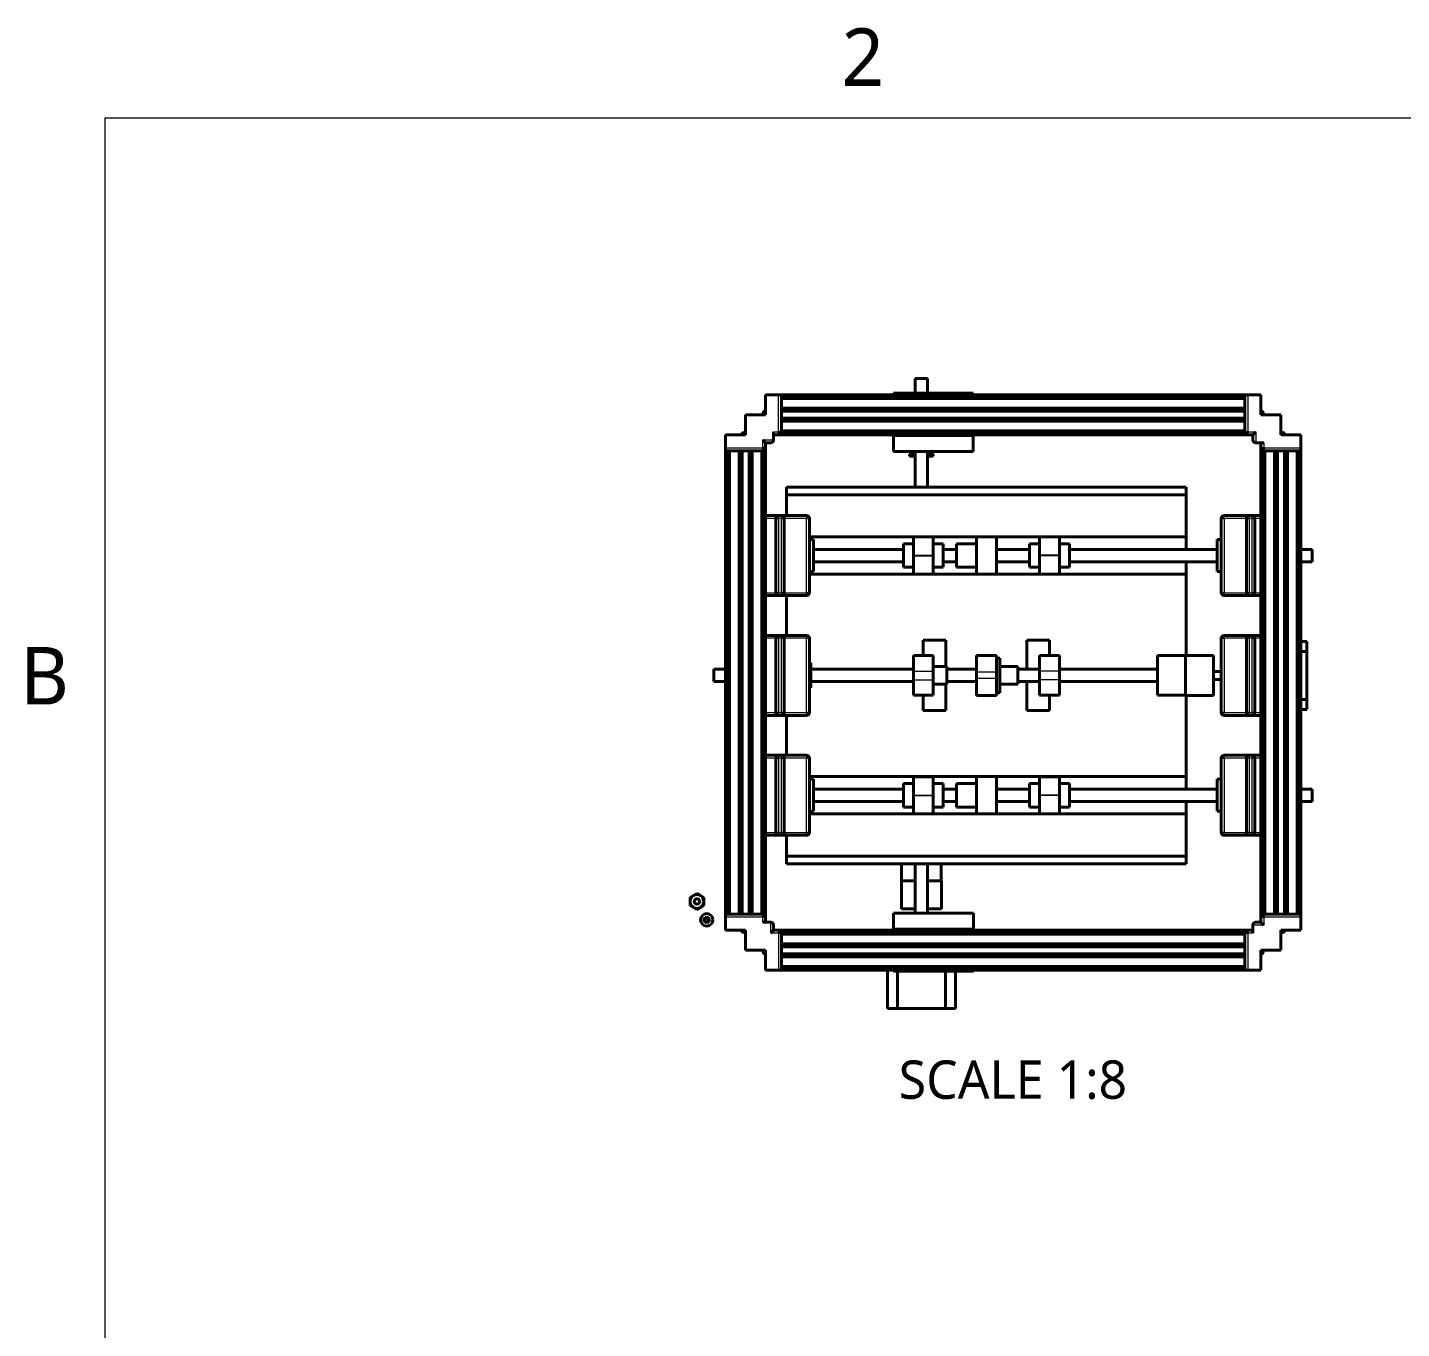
# Model space of a CAD drawing. Header units: inches. Extents: x 0 to 11, y 0 to 8.5.
# Drawn here: x 0.156 to 4.454, y 4.333 to 8.403 of the extents above; entities that cross this region are included whole.
import ezdxf

# ---------------------------------------------------------------- set-up
doc = ezdxf.new("R2010")
doc.units = ezdxf.units.IN
doc.header["$LTSCALE"] = 0.5
doc.header["$MEASUREMENT"] = 0
for name, color, linetype, lineweight in [('ANNOTATION_TEXT', 7, 'Continuous', 25), ('BORDER_FRAME', 7, 'Continuous', 15), ('BORDER_ZONES', 7, 'Continuous', 15), ('TANGENT_LINES', 7, 'Continuous', 15), ('Visible', 7, 'Continuous', 40)]:
    doc.layers.add(name, color=color, linetype=linetype, lineweight=lineweight)
doc.styles.add('Onshape-Standard', font='NotoSans-Regular.ttf')
doc.styles.add('Onshape-Standard-View-Label', font='NotoSans-Regular.ttf', dxfattribs={"height": 0.12})

msp = doc.modelspace()

# ---------------------------------------------------------------- linework, layer by layer
at = {"layer": 'BORDER_FRAME'}
for p, q in [((0.399, 0.38), (0.399, 8.12)), ((0.399, 8.12), (10.639, 8.12))]:
    msp.add_line(p, q, dxfattribs=at)
at = {"layer": 'TANGENT_LINES'}
for p, q in [((2.5057, 7.1374), (2.5057, 7.2536)), ((3.9644, 7.2516), (2.5144, 7.2516)), ((3.9644, 7.2425), (2.5144, 7.2425)), ((3.9644, 7.2392), (2.5144, 7.2392)), ((3.9732, 7.2535), (3.9732, 7.1375)), ((3.9644, 7.2143), (2.5144, 7.2143)), ((3.9644, 7.2117), (2.5144, 7.2117)), ((3.9644, 7.2058), (2.5144, 7.2058)), ((3.9644, 7.1993), (2.5144, 7.1993)), ((3.9644, 7.183), (2.5144, 7.183)), ((2.4899, 7.1374), (2.5057, 7.1374)), ((3.9644, 7.1765), (2.5144, 7.1765)), ((3.9644, 7.1706), (2.5144, 7.1706)), ((3.9644, 7.168), (2.5144, 7.168)), ((3.9644, 7.1431), (2.5144, 7.1431)), ((3.9644, 7.1398), (2.5144, 7.1398)), ((3.9732, 7.1375), (3.9982, 7.1375)), ((3.9982, 7.1375), (3.9982, 7.1033)), ((2.4557, 7.0874), (2.4557, 7.1124)), ((2.4557, 7.1124), (2.4899, 7.1124)), ((3.9644, 7.1306), (2.5144, 7.1306)), ((4.0232, 7.1033), (4.0232, 7.0875)), ((2.3397, 7.0874), (2.4557, 7.0874)), ((2.3416, 7.0786), (2.3416, 5.6286)), ((2.3508, 7.0786), (2.3508, 5.6286)), ((2.354, 7.0786), (2.354, 5.6286)), ((2.3789, 7.0786), (2.3789, 5.6286)), ((2.3815, 7.0786), (2.3815, 5.6286)), ((2.3875, 5.6286), (2.3875, 7.0786)), ((2.394, 7.0786), (2.394, 5.6286)), ((2.4102, 7.0786), (2.4102, 5.6286)), ((2.4167, 7.0786), (2.4167, 5.6286)), ((2.4226, 5.6286), (2.4226, 7.0786)), ((2.4253, 7.0786), (2.4253, 5.6286)), ((2.4501, 7.0786), (2.4501, 5.6286)), ((2.4534, 7.0786), (2.4534, 5.6286)), ((2.4626, 7.0786), (2.4626, 5.6286)), ((4.0164, 7.0788), (4.0164, 5.6288)), ((4.0232, 7.0875), (4.1394, 7.0875)), ((4.0256, 7.0788), (4.0256, 5.6288)), ((4.0289, 7.0788), (4.0289, 5.6288)), ((4.0538, 7.0788), (4.0538, 5.6288)), ((4.0564, 7.0788), (4.0564, 5.6288)), ((4.0623, 5.6288), (4.0623, 7.0788)), ((4.0688, 7.0788), (4.0688, 5.6288)), ((4.0851, 7.0788), (4.0851, 5.6288)), ((4.0916, 7.0788), (4.0916, 5.6288)), ((4.0975, 5.6288), (4.0975, 7.0788)), ((4.1001, 7.0788), (4.1001, 5.6288)), ((4.125, 7.0788), (4.125, 5.6288)), ((4.1283, 7.0788), (4.1283, 5.6288)), ((4.1374, 7.0788), (4.1374, 5.6288)), ((2.4969, 6.8671), (2.4646, 6.8671)), ((2.4969, 6.8671), (2.5057, 6.8671)), ((2.5057, 6.8759), (2.5057, 6.8671)), ((2.5144, 6.8671), (2.5057, 6.8671)), ((2.5057, 6.8671), (2.5057, 6.6346)), ((2.5144, 6.8759), (2.5144, 6.8671)), ((2.5144, 6.6346), (2.5144, 6.8671)), ((2.5144, 6.8671), (2.5232, 6.8671)), ((2.5933, 6.8671), (2.5232, 6.8671)), ((2.5933, 6.8759), (2.5933, 6.8671)), ((2.5933, 6.6346), (2.5933, 6.8671)), ((2.5933, 6.8671), (2.6021, 6.8671)), ((3.8903, 6.8671), (3.899, 6.8671)), ((3.899, 6.8671), (3.899, 6.8759)), ((3.899, 6.8671), (3.899, 6.6346)), ((3.9692, 6.8671), (3.899, 6.8671)), ((3.9692, 6.8671), (3.9779, 6.8671)), ((3.9779, 6.8671), (3.9779, 6.8759)), ((3.9779, 6.8671), (3.9779, 6.6346)), ((3.9867, 6.8671), (3.9779, 6.8671)), ((3.9867, 6.8671), (3.9867, 6.8759)), ((3.9867, 6.6346), (3.9867, 6.8671)), ((3.9867, 6.8671), (3.9955, 6.8671)), ((4.0144, 6.8671), (3.9955, 6.8671)), ((2.9271, 6.8089), (2.9896, 6.8089)), ((3.3842, 6.8089), (3.3217, 6.8089)), ((2.9271, 6.7515), (2.9896, 6.7515)), ((2.9271, 6.7502), (2.9896, 6.7502)), ((3.3842, 6.7515), (3.3217, 6.7515)), ((3.3842, 6.7502), (3.3217, 6.7502)), ((2.4646, 6.6346), (2.4969, 6.6346)), ((2.5057, 6.6346), (2.4969, 6.6346)), ((2.5057, 6.6346), (2.5144, 6.6346)), ((2.5057, 6.6346), (2.5057, 6.6259)), ((2.5144, 6.6346), (2.5144, 6.6259)), ((2.5232, 6.6346), (2.5144, 6.6346)), ((2.5232, 6.6346), (2.5933, 6.6346)), ((2.6021, 6.6346), (2.5933, 6.6346)), ((2.5933, 6.6346), (2.5933, 6.6259)), ((3.899, 6.6346), (3.8903, 6.6346)), ((3.899, 6.6346), (3.9692, 6.6346)), ((3.899, 6.6259), (3.899, 6.6346)), ((3.9779, 6.6346), (3.9692, 6.6346)), ((3.9779, 6.6346), (3.9867, 6.6346)), ((3.9779, 6.6259), (3.9779, 6.6346)), ((3.9955, 6.6346), (3.9867, 6.6346)), ((3.9867, 6.6259), (3.9867, 6.6346)), ((3.9955, 6.6346), (4.0144, 6.6346)), ((2.4969, 6.4921), (2.4646, 6.4921)), ((2.4969, 6.4921), (2.5057, 6.4921)), ((2.5057, 6.5009), (2.5057, 6.4921)), ((2.5144, 6.4921), (2.5057, 6.4921)), ((2.5057, 6.4921), (2.5057, 6.2596)), ((2.5144, 6.5009), (2.5144, 6.4921)), ((2.5144, 6.2596), (2.5144, 6.4921)), ((2.5144, 6.4921), (2.5232, 6.4921)), ((2.5933, 6.4921), (2.5232, 6.4921)), ((2.5933, 6.5009), (2.5933, 6.4921)), ((2.5933, 6.2596), (2.5933, 6.4921)), ((2.5933, 6.4921), (2.6021, 6.4921)), ((3.8903, 6.4921), (3.899, 6.4921)), ((3.899, 6.4921), (3.899, 6.5009)), ((3.899, 6.4921), (3.899, 6.2596)), ((3.9692, 6.4921), (3.899, 6.4921)), ((3.9692, 6.4921), (3.9779, 6.4921)), ((3.9779, 6.4921), (3.9779, 6.5009)), ((3.9779, 6.4921), (3.9779, 6.2596)), ((3.9867, 6.4921), (3.9779, 6.4921)), ((3.9867, 6.4921), (3.9867, 6.5009)), ((3.9867, 6.2596), (3.9867, 6.4921)), ((3.9867, 6.4921), (3.9955, 6.4921)), ((4.0144, 6.4921), (3.9955, 6.4921)), ((2.9271, 6.3896), (2.9896, 6.3896)), ((3.1869, 6.3859), (3.1244, 6.3859)), ((3.1869, 6.3658), (3.1244, 6.3658)), ((3.3842, 6.3896), (3.3217, 6.3896)), ((2.9271, 6.3621), (2.9896, 6.3621)), ((3.3842, 6.3621), (3.3217, 6.3621)), ((2.4646, 6.2596), (2.4969, 6.2596)), ((2.5057, 6.2596), (2.4969, 6.2596)), ((2.5057, 6.2596), (2.5144, 6.2596)), ((2.5057, 6.2596), (2.5057, 6.2509)), ((2.5144, 6.2596), (2.5144, 6.2509)), ((2.5232, 6.2596), (2.5144, 6.2596)), ((2.5232, 6.2596), (2.5933, 6.2596)), ((2.6021, 6.2596), (2.5933, 6.2596)), ((2.5933, 6.2596), (2.5933, 6.2509)), ((3.899, 6.2596), (3.8903, 6.2596)), ((3.899, 6.2596), (3.9692, 6.2596)), ((3.899, 6.2509), (3.899, 6.2596)), ((3.9779, 6.2596), (3.9692, 6.2596)), ((3.9779, 6.2596), (3.9867, 6.2596)), ((3.9779, 6.2509), (3.9779, 6.2596)), ((3.9867, 6.2509), (3.9867, 6.2596)), ((3.9955, 6.2596), (3.9867, 6.2596)), ((3.9955, 6.2596), (4.0144, 6.2596)), ((2.4969, 6.1171), (2.4646, 6.1171)), ((2.4969, 6.1171), (2.5057, 6.1171)), ((2.5057, 6.1259), (2.5057, 6.1171)), ((2.5144, 6.1171), (2.5057, 6.1171)), ((2.5057, 6.1171), (2.5057, 5.8846)), ((2.5144, 6.1259), (2.5144, 6.1171)), ((2.5144, 5.8846), (2.5144, 6.1171)), ((2.5144, 6.1171), (2.5232, 6.1171)), ((2.5933, 6.1171), (2.5232, 6.1171)), ((2.5933, 6.1259), (2.5933, 6.1171)), ((2.5933, 5.8846), (2.5933, 6.1171)), ((2.5933, 6.1171), (2.6021, 6.1171)), ((3.8903, 6.1171), (3.899, 6.1171)), ((3.899, 6.1171), (3.899, 6.1259)), ((3.899, 6.1171), (3.899, 5.8846)), ((3.9692, 6.1171), (3.899, 6.1171)), ((3.9692, 6.1171), (3.9779, 6.1171)), ((3.9779, 6.1171), (3.9779, 6.1259)), ((3.9779, 6.1171), (3.9779, 5.8846)), ((3.9867, 6.1171), (3.9779, 6.1171)), ((3.9867, 6.1171), (3.9867, 6.1259)), ((3.9867, 5.8846), (3.9867, 6.1171)), ((3.9867, 6.1171), (3.9955, 6.1171)), ((4.0144, 6.1171), (3.9955, 6.1171)), ((2.9271, 6.0015), (2.9896, 6.0015)), ((2.9271, 6.0002), (2.9896, 6.0002)), ((3.3842, 6.0015), (3.3217, 6.0015)), ((3.3842, 6.0002), (3.3217, 6.0002)), ((2.9271, 5.9429), (2.9896, 5.9429)), ((3.3842, 5.9429), (3.3217, 5.9429)), ((2.4646, 5.8846), (2.4969, 5.8846)), ((2.5057, 5.8846), (2.4969, 5.8846)), ((2.5057, 5.8846), (2.5144, 5.8846)), ((2.5057, 5.8846), (2.5057, 5.8759)), ((2.5144, 5.8846), (2.5144, 5.8759)), ((2.5232, 5.8846), (2.5144, 5.8846)), ((2.5232, 5.8846), (2.5933, 5.8846)), ((2.6021, 5.8846), (2.5933, 5.8846)), ((2.5933, 5.8846), (2.5933, 5.8759)), ((3.899, 5.8846), (3.8903, 5.8846)), ((3.899, 5.8846), (3.9692, 5.8846)), ((3.899, 5.8759), (3.899, 5.8846)), ((3.9779, 5.8846), (3.9692, 5.8846)), ((3.9779, 5.8846), (3.9867, 5.8846)), ((3.9779, 5.8759), (3.9779, 5.8846)), ((3.9867, 5.8759), (3.9867, 5.8846)), ((3.9955, 5.8846), (3.9867, 5.8846)), ((3.9955, 5.8846), (4.0144, 5.8846)), ((2.4558, 5.6199), (2.3396, 5.6199)), ((2.4558, 5.6041), (2.4558, 5.6199)), ((2.4808, 5.5699), (2.4808, 5.6041)), ((4.0233, 5.595), (3.9891, 5.595)), ((4.0233, 5.62), (4.0233, 5.595)), ((4.1393, 5.62), (4.0233, 5.62)), ((2.5058, 5.5699), (2.4808, 5.5699)), ((2.5058, 5.4539), (2.5058, 5.5699)), ((2.5146, 5.5768), (3.9646, 5.5768)), ((2.5146, 5.5676), (3.9646, 5.5676)), ((2.5146, 5.5643), (3.9646, 5.5643)), ((3.9891, 5.57), (3.9733, 5.57)), ((3.9733, 5.57), (3.9733, 5.4538)), ((2.5146, 5.5395), (3.9646, 5.5395)), ((3.9646, 5.5368), (2.5146, 5.5368)), ((2.5146, 5.5309), (3.9646, 5.5309)), ((2.5146, 5.5244), (3.9646, 5.5244)), ((2.5146, 5.5082), (3.9646, 5.5082)), ((2.5146, 5.5017), (3.9646, 5.5017)), ((2.5146, 5.4957), (3.9646, 5.4957)), ((2.5146, 5.4931), (3.9646, 5.4931)), ((2.5146, 5.4682), (3.9646, 5.4682)), ((2.5146, 5.465), (3.9646, 5.465)), ((2.5146, 5.4558), (3.9646, 5.4558))]:
    msp.add_line(p, q, dxfattribs=at)
at = {"layer": 'Visible'}
for p, q in [((2.933, 7.3045), (2.933, 7.2583)), ((2.933, 7.3045), (2.9718, 7.3045)), ((2.9718, 7.2583), (2.9718, 7.3045)), ((2.4644, 7.2536), (2.5057, 7.2536)), ((2.4644, 7.1911), (2.4644, 7.2536)), ((2.5057, 7.2536), (2.5144, 7.2536)), ((3.9894, 7.2536), (2.5144, 7.2536)), ((2.5144, 7.2536), (2.5144, 7.1286)), ((2.5144, 7.2481), (3.9644, 7.2481)), ((3.9644, 7.2427), (2.5144, 7.2427)), ((2.8646, 7.2583), (2.8646, 7.2536)), ((2.8646, 7.2583), (3.1146, 7.2583)), ((3.1146, 7.2583), (3.1146, 7.2536)), ((3.9644, 7.1288), (3.9644, 7.2535)), ((3.9644, 7.2535), (3.9732, 7.2535)), ((3.9894, 7.2535), (3.9732, 7.2535)), ((4.0144, 7.2538), (3.9894, 7.2538)), ((3.9894, 7.2535), (3.9894, 7.2538)), ((4.0144, 7.1913), (4.0144, 7.2538)), ((2.4644, 7.1911), (2.4019, 7.1911)), ((2.4019, 7.1286), (2.4019, 7.1911)), ((2.4571, 7.1911), (2.4571, 7.1966)), ((2.4644, 7.2045), (2.4633, 7.2045)), ((2.4633, 7.1911), (2.4633, 7.2045)), ((2.5144, 7.2056), (3.9644, 7.2056)), ((3.9644, 7.2042), (2.5144, 7.2042)), ((4.0155, 7.2045), (4.0144, 7.2045)), ((4.0144, 7.1913), (4.0769, 7.1913)), ((4.0155, 7.2045), (4.0155, 7.1913)), ((4.0218, 7.1966), (4.0218, 7.1913)), ((4.0769, 7.1288), (4.0769, 7.1913)), ((2.4899, 7.1374), (2.4899, 7.1124)), ((2.5144, 7.1286), (2.5057, 7.1374)), ((3.9644, 7.1781), (2.5144, 7.1781)), ((3.9644, 7.1767), (2.5144, 7.1767)), ((2.5144, 7.1396), (3.9644, 7.1396)), ((3.9732, 7.1375), (3.9644, 7.1288)), ((3.9982, 7.1375), (3.9894, 7.1288)), ((4.0769, 7.1361), (4.0824, 7.1361)), ((2.4019, 7.1286), (2.3394, 7.1286)), ((2.3394, 7.1286), (2.3394, 7.1036)), ((2.3397, 7.1036), (2.3394, 7.1036)), ((2.3396, 7.1036), (2.3396, 5.6286)), ((2.3397, 7.1036), (2.3397, 7.0874)), ((2.3888, 7.1297), (2.3888, 7.1286)), ((2.3888, 7.1297), (2.4019, 7.1297)), ((2.3966, 7.136), (2.4019, 7.136)), ((2.4557, 7.1124), (2.4644, 7.1036)), ((2.4811, 7.1036), (2.4644, 7.1036)), ((2.4644, 7.1036), (2.4644, 7.0786)), ((2.4646, 7.1036), (2.4646, 5.6286)), ((2.5144, 7.1286), (2.4899, 7.1286)), ((3.9644, 7.1342), (2.5144, 7.1342)), ((3.9894, 7.1286), (2.5144, 7.1286)), ((2.8646, 7.1286), (2.8646, 7.1267)), ((2.8646, 7.1267), (3.1146, 7.1267)), ((2.8646, 7.0763), (2.8646, 7.1267)), ((3.1146, 7.1286), (3.1146, 7.1267)), ((3.1146, 7.0763), (3.1146, 7.1267)), ((3.9894, 7.1288), (3.9644, 7.1288)), ((3.9894, 7.1121), (3.9894, 7.1288)), ((4.0232, 7.1033), (3.9982, 7.1033)), ((4.0144, 7.0788), (4.0144, 7.1033)), ((4.0769, 7.1299), (4.0903, 7.1299)), ((4.0769, 7.1288), (4.1394, 7.1288)), ((4.0903, 7.1288), (4.0903, 7.1299)), ((4.1394, 7.1288), (4.1394, 7.0875)), ((2.3397, 7.0786), (2.3397, 7.0874)), ((2.4644, 7.0786), (2.3397, 7.0786)), ((2.3452, 5.6286), (2.3452, 7.0786)), ((2.3505, 7.0786), (2.3505, 5.6286)), ((2.3876, 5.6286), (2.3876, 7.0786)), ((2.389, 7.0786), (2.389, 5.6286)), ((2.4151, 7.0786), (2.4151, 5.6286)), ((2.4165, 7.0786), (2.4165, 5.6286)), ((2.4537, 5.6286), (2.4537, 7.0786)), ((2.4557, 7.0874), (2.4644, 7.0786)), ((2.459, 7.0786), (2.459, 5.6286)), ((2.8646, 7.0763), (3.1146, 7.0763)), ((2.9152, 7.0664), (2.9152, 7.0615)), ((2.9152, 7.0664), (2.933, 7.0664)), ((2.9152, 7.0615), (2.933, 7.0615)), ((2.9177, 7.0763), (2.9177, 7.0664)), ((2.933, 7.0763), (2.933, 6.9649)), ((2.9718, 6.9649), (2.9718, 7.0763)), ((2.9718, 7.0664), (2.989, 7.0664)), ((2.9718, 7.0615), (2.989, 7.0615)), ((2.9866, 7.0664), (2.9866, 7.0763)), ((2.989, 7.0615), (2.989, 7.0664)), ((4.0144, 7.0788), (4.0232, 7.0875)), ((4.0144, 7.0788), (4.0144, 5.6038)), ((4.1394, 7.0788), (4.0144, 7.0788)), ((4.02, 5.6288), (4.02, 7.0788)), ((4.0254, 7.0788), (4.0254, 5.6288)), ((4.0625, 5.6288), (4.0625, 7.0788)), ((4.0639, 7.0788), (4.0639, 5.6288)), ((4.09, 7.0788), (4.09, 5.6288)), ((4.0914, 7.0788), (4.0914, 5.6288)), ((4.1285, 5.6288), (4.1285, 7.0788)), ((4.1339, 7.0788), (4.1339, 5.6288)), ((4.1394, 7.0875), (4.1394, 7.0788)), ((4.1394, 7.0788), (4.1394, 5.6038)), ((2.5306, 6.9409), (2.5306, 6.9649)), ((3.7806, 6.9649), (2.5306, 6.9649)), ((3.7806, 6.9409), (3.7806, 6.9649)), ((2.5306, 6.8759), (2.5306, 6.9409)), ((3.7806, 6.9409), (2.5306, 6.9409)), ((3.7806, 6.8093), (3.7806, 6.9409)), ((2.4646, 6.8759), (2.5057, 6.8759)), ((2.4969, 6.6346), (2.4969, 6.8671)), ((2.5057, 6.8759), (2.5144, 6.8759)), ((2.5144, 6.8759), (2.5933, 6.8759)), ((2.5232, 6.8671), (2.5232, 6.6346)), ((2.6021, 6.8671), (2.6021, 6.6346)), ((3.8903, 6.6346), (3.8903, 6.8671)), ((3.899, 6.8759), (3.9779, 6.8759)), ((3.9692, 6.6346), (3.9692, 6.8671)), ((3.9779, 6.8759), (3.9867, 6.8759)), ((3.9867, 6.8759), (4.0144, 6.8759)), ((3.9955, 6.8671), (3.9955, 6.6346)), ((3.1244, 6.8093), (2.6021, 6.8093)), ((2.6146, 6.8009), (2.6021, 6.8009)), ((2.6146, 6.7009), (2.6146, 6.8009)), ((2.9271, 6.8089), (2.9896, 6.8089)), ((2.9271, 6.8089), (2.9271, 6.8089)), ((2.9271, 6.8089), (2.9271, 6.7515)), ((2.9896, 6.8089), (2.9896, 6.8089)), ((2.9896, 6.8089), (2.9896, 6.7515)), ((3.1869, 6.8093), (3.1244, 6.8093)), ((3.1244, 6.6924), (3.1244, 6.8093)), ((3.7806, 6.8093), (3.1869, 6.8093)), ((3.1869, 6.6924), (3.1869, 6.8093)), ((3.3842, 6.8089), (3.3217, 6.8089)), ((3.3217, 6.8089), (3.3217, 6.8089)), ((3.3217, 6.8089), (3.3217, 6.7515)), ((3.3842, 6.8089), (3.3842, 6.8089)), ((3.3842, 6.8089), (3.3842, 6.7515)), ((3.7806, 6.8093), (3.7806, 6.7702)), ((3.8903, 6.8009), (3.8778, 6.8009)), ((3.8778, 6.8009), (3.8778, 6.7009)), ((2.8958, 6.7702), (2.6146, 6.7702)), ((2.9271, 6.7878), (2.8958, 6.7878)), ((2.8958, 6.7878), (2.8958, 6.714)), ((2.9271, 6.7515), (2.9271, 6.7502)), ((2.9271, 6.7502), (2.9271, 6.6929)), ((3.0208, 6.7878), (2.9896, 6.7878)), ((2.9896, 6.7515), (2.9896, 6.7502)), ((2.9896, 6.7502), (2.9896, 6.6929)), ((3.0208, 6.7878), (3.0208, 6.714)), ((3.0619, 6.7702), (3.0208, 6.7702)), ((3.1244, 6.7877), (3.0619, 6.7877)), ((3.0619, 6.7877), (3.0619, 6.714)), ((3.2904, 6.7702), (3.1869, 6.7702)), ((3.3217, 6.7878), (3.2904, 6.7878)), ((3.2904, 6.7878), (3.2904, 6.714)), ((3.3217, 6.7515), (3.3217, 6.7502)), ((3.3217, 6.7502), (3.3217, 6.6929)), ((3.4154, 6.7878), (3.3842, 6.7878)), ((3.3842, 6.7515), (3.3842, 6.7502)), ((3.3842, 6.7502), (3.3842, 6.6929)), ((3.4154, 6.7878), (3.4154, 6.714)), ((3.8778, 6.7702), (3.4154, 6.7702)), ((4.1746, 6.7702), (4.1394, 6.7702)), ((4.1746, 6.7702), (4.1746, 6.7315)), ((2.6146, 6.7315), (2.8958, 6.7315)), ((2.8958, 6.714), (2.9271, 6.714)), ((2.9896, 6.714), (3.0208, 6.714)), ((3.0208, 6.7315), (3.0619, 6.7315)), ((3.0619, 6.714), (3.1244, 6.714)), ((3.1869, 6.7315), (3.2904, 6.7315)), ((3.2904, 6.714), (3.3217, 6.714)), ((3.3842, 6.714), (3.4154, 6.714)), ((3.4154, 6.7315), (3.8778, 6.7315)), ((3.7806, 6.7315), (3.7806, 6.6924)), ((4.1394, 6.7315), (4.1746, 6.7315)), ((2.6021, 6.7009), (2.6146, 6.7009)), ((3.1244, 6.6924), (2.6021, 6.6924)), ((2.9271, 6.6929), (2.9896, 6.6929)), ((3.1869, 6.6924), (3.1244, 6.6924)), ((3.7806, 6.6924), (3.1869, 6.6924)), ((3.3842, 6.6929), (3.3217, 6.6929)), ((3.7806, 6.6924), (3.7806, 6.4384)), ((3.8778, 6.7009), (3.8903, 6.7009)), ((2.5057, 6.6259), (2.4646, 6.6259)), ((2.5144, 6.6259), (2.5057, 6.6259)), ((2.5933, 6.6259), (2.5144, 6.6259)), ((2.5306, 6.6259), (2.5306, 6.5009)), ((3.9779, 6.6259), (3.899, 6.6259)), ((3.9867, 6.6259), (3.9779, 6.6259)), ((4.0144, 6.6259), (3.9867, 6.6259)), ((2.4646, 6.5009), (2.5057, 6.5009)), ((2.4969, 6.2596), (2.4969, 6.4921)), ((2.5057, 6.5009), (2.5144, 6.5009)), ((2.5144, 6.5009), (2.5933, 6.5009)), ((2.5232, 6.4921), (2.5232, 6.2596)), ((2.6021, 6.4921), (2.6021, 6.2596)), ((3.8903, 6.2596), (3.8903, 6.4921)), ((3.899, 6.5009), (3.9779, 6.5009)), ((3.9692, 6.2596), (3.9692, 6.4921)), ((3.9779, 6.5009), (3.9867, 6.5009)), ((3.9867, 6.5009), (4.0144, 6.5009)), ((3.9955, 6.4921), (3.9955, 6.2596)), ((2.9583, 6.4859), (2.9583, 6.4379)), ((3.0289, 6.4859), (2.9583, 6.4859)), ((3.0289, 6.4859), (3.0289, 6.4038)), ((3.2824, 6.4859), (3.3529, 6.4859)), ((3.2824, 6.4859), (3.2824, 6.3952)), ((3.3529, 6.4859), (3.3529, 6.4379)), ((4.1394, 6.4821), (4.1582, 6.4821)), ((4.1394, 6.4509), (4.1582, 6.4509)), ((4.1582, 6.4821), (4.1582, 6.4509)), ((4.1582, 6.4509), (4.1582, 6.3009)), ((2.6062, 6.4152), (2.6021, 6.4152)), ((2.6062, 6.3365), (2.6062, 6.4152)), ((2.9271, 6.4379), (2.9896, 6.4379)), ((2.9271, 6.3896), (2.9271, 6.4379)), ((2.9896, 6.3896), (2.9896, 6.4379)), ((3.1869, 6.4384), (3.1244, 6.4384)), ((3.1244, 6.4384), (3.1244, 6.3859)), ((3.1869, 6.4384), (3.1869, 6.3859)), ((3.1981, 6.4302), (3.1869, 6.4302)), ((3.1981, 6.4302), (3.1981, 6.3215)), ((3.3842, 6.4379), (3.3217, 6.4379)), ((3.3217, 6.3896), (3.3217, 6.4379)), ((3.3842, 6.3896), (3.3842, 6.4379)), ((3.7789, 6.438), (3.6914, 6.438)), ((3.6914, 6.3138), (3.6914, 6.438)), ((3.8664, 6.4384), (3.7789, 6.4384)), ((3.7789, 6.3134), (3.7789, 6.4384)), ((3.8664, 6.3134), (3.8664, 6.4384)), ((2.3396, 6.3952), (2.3026, 6.3952)), ((2.3026, 6.3952), (2.3026, 6.3565)), ((2.9271, 6.3952), (2.6062, 6.3952)), ((2.9271, 6.3896), (2.9271, 6.3621)), ((3.0321, 6.4038), (2.9896, 6.4038)), ((2.9896, 6.3896), (2.9896, 6.3621)), ((3.0321, 6.4038), (3.0321, 6.348)), ((3.1244, 6.3952), (3.0321, 6.3952)), ((3.1244, 6.3658), (3.1244, 6.3859)), ((3.1244, 6.3658), (3.1244, 6.3134)), ((3.1869, 6.3658), (3.1869, 6.3859)), ((3.1869, 6.3658), (3.1869, 6.3134)), ((3.2544, 6.4038), (3.1981, 6.4038)), ((3.2544, 6.4038), (3.2544, 6.348)), ((3.3217, 6.3952), (3.2544, 6.3952)), ((3.3217, 6.3896), (3.3217, 6.3621)), ((3.6914, 6.3952), (3.3842, 6.3952)), ((3.3842, 6.3896), (3.3842, 6.3621)), ((3.8903, 6.3884), (3.8664, 6.3884)), ((3.8664, 6.3634), (3.8903, 6.3634)), ((2.3026, 6.3565), (2.3396, 6.3565)), ((2.6021, 6.3365), (2.6062, 6.3365)), ((2.6062, 6.3565), (2.9271, 6.3565)), ((2.9271, 6.3138), (2.9271, 6.3621)), ((2.9896, 6.3138), (2.9896, 6.3621)), ((2.9896, 6.348), (3.0321, 6.348)), ((3.0289, 6.348), (3.0289, 6.2658)), ((3.0321, 6.3565), (3.1244, 6.3565)), ((3.1869, 6.3215), (3.1981, 6.3215)), ((3.1981, 6.348), (3.2544, 6.348)), ((3.2544, 6.3565), (3.3217, 6.3565)), ((3.2824, 6.3565), (3.2824, 6.2658)), ((3.3217, 6.3138), (3.3217, 6.3621)), ((3.3842, 6.3138), (3.3842, 6.3621)), ((3.3842, 6.3565), (3.6914, 6.3565)), ((2.9271, 6.3138), (2.9896, 6.3138)), ((2.9583, 6.3138), (2.9583, 6.2658)), ((3.1869, 6.3134), (3.1244, 6.3134)), ((3.3842, 6.3138), (3.3217, 6.3138)), ((3.3529, 6.3138), (3.3529, 6.2658)), ((3.6914, 6.3138), (3.7789, 6.3138)), ((3.7789, 6.3134), (3.8664, 6.3134)), ((3.7806, 6.3134), (3.7806, 6.0593)), ((4.1394, 6.3009), (4.1582, 6.3009)), ((4.1582, 6.2696), (4.1582, 6.3009)), ((2.5057, 6.2509), (2.4646, 6.2509)), ((2.5144, 6.2509), (2.5057, 6.2509)), ((2.5933, 6.2509), (2.5144, 6.2509)), ((2.5306, 6.2509), (2.5306, 6.1259)), ((3.0289, 6.2658), (2.9583, 6.2658)), ((3.2824, 6.2658), (3.3529, 6.2658)), ((3.9779, 6.2509), (3.899, 6.2509)), ((3.9867, 6.2509), (3.9779, 6.2509)), ((4.0144, 6.2509), (3.9867, 6.2509)), ((4.1394, 6.2696), (4.1582, 6.2696)), ((2.4646, 6.1259), (2.5057, 6.1259)), ((2.4969, 5.8846), (2.4969, 6.1171)), ((2.5057, 6.1259), (2.5144, 6.1259)), ((2.5144, 6.1259), (2.5933, 6.1259)), ((2.5232, 6.1171), (2.5232, 5.8846)), ((2.6021, 6.1171), (2.6021, 5.8846)), ((3.8903, 5.8846), (3.8903, 6.1171)), ((3.899, 6.1259), (3.9779, 6.1259)), ((3.9692, 5.8846), (3.9692, 6.1171)), ((3.9779, 6.1259), (3.9867, 6.1259)), ((3.9867, 6.1259), (4.0144, 6.1259)), ((3.9955, 6.1171), (3.9955, 5.8846)), ((3.1244, 6.0593), (2.6021, 6.0593)), ((2.6146, 6.0509), (2.6021, 6.0509)), ((2.6146, 5.9509), (2.6146, 6.0509)), ((2.8958, 6.0202), (2.6146, 6.0202)), ((2.9271, 6.0377), (2.8958, 6.0377)), ((2.8958, 6.0377), (2.8958, 5.9639)), ((2.9271, 6.0588), (2.9896, 6.0588)), ((2.9271, 6.0015), (2.9271, 6.0588)), ((2.9896, 6.0015), (2.9896, 6.0588)), ((3.0208, 6.0377), (2.9896, 6.0377)), ((3.0208, 6.0377), (3.0208, 5.9639)), ((3.0619, 6.0202), (3.0208, 6.0202)), ((3.1244, 6.0377), (3.0619, 6.0377)), ((3.0619, 6.0377), (3.0619, 5.964)), ((3.1869, 6.0593), (3.1244, 6.0593)), ((3.1244, 6.0593), (3.1244, 5.9424)), ((3.7806, 6.0593), (3.1869, 6.0593)), ((3.1869, 6.0593), (3.1869, 5.9424)), ((3.2904, 6.0202), (3.1869, 6.0202)), ((3.3217, 6.0377), (3.2904, 6.0377)), ((3.2904, 6.0377), (3.2904, 5.9639)), ((3.3842, 6.0588), (3.3217, 6.0588)), ((3.3217, 6.0015), (3.3217, 6.0588)), ((3.3842, 6.0015), (3.3842, 6.0588)), ((3.4154, 6.0377), (3.3842, 6.0377)), ((3.4154, 6.0377), (3.4154, 5.9639)), ((3.8778, 6.0202), (3.4154, 6.0202)), ((3.7806, 6.0202), (3.7806, 6.0593)), ((3.8903, 6.0509), (3.8778, 6.0509)), ((3.8778, 6.0509), (3.8778, 5.9509)), ((4.1746, 6.0202), (4.1394, 6.0202)), ((4.1746, 6.0202), (4.1746, 5.9815)), ((2.6146, 5.9815), (2.8958, 5.9815)), ((2.9271, 6.0015), (2.9271, 6.0002)), ((2.9271, 5.9429), (2.9271, 6.0002)), ((2.9896, 6.0015), (2.9896, 6.0002)), ((2.9896, 5.9429), (2.9896, 6.0002)), ((3.0208, 5.9815), (3.0619, 5.9815)), ((3.1869, 5.9815), (3.2904, 5.9815)), ((3.3217, 6.0015), (3.3217, 6.0002)), ((3.3217, 5.9429), (3.3217, 6.0002)), ((3.3842, 6.0015), (3.3842, 6.0002)), ((3.3842, 5.9429), (3.3842, 6.0002)), ((3.4154, 5.9815), (3.8778, 5.9815)), ((3.7806, 5.9424), (3.7806, 5.9815)), ((4.1394, 5.9815), (4.1746, 5.9815)), ((2.6021, 5.9509), (2.6146, 5.9509)), ((3.1244, 5.9424), (2.6021, 5.9424)), ((2.8958, 5.9639), (2.9271, 5.9639)), ((2.9271, 5.9429), (2.9271, 5.9428)), ((2.9271, 5.9428), (2.9896, 5.9428)), ((2.9896, 5.9639), (3.0208, 5.9639)), ((2.9896, 5.9429), (2.9896, 5.9428)), ((3.0619, 5.964), (3.1244, 5.964)), ((3.1869, 5.9424), (3.1244, 5.9424)), ((3.7806, 5.9424), (3.1869, 5.9424)), ((3.2904, 5.9639), (3.3217, 5.9639)), ((3.3217, 5.9429), (3.3217, 5.9428)), ((3.3842, 5.9428), (3.3217, 5.9428)), ((3.3842, 5.9639), (3.4154, 5.9639)), ((3.3842, 5.9429), (3.3842, 5.9428)), ((3.7806, 5.9424), (3.7806, 5.8108)), ((3.8778, 5.9509), (3.8903, 5.9509)), ((2.5057, 5.8759), (2.4646, 5.8759)), ((2.5144, 5.8759), (2.5057, 5.8759)), ((2.5933, 5.8759), (2.5144, 5.8759)), ((2.5306, 5.8759), (2.5306, 5.8108)), ((3.9779, 5.8759), (3.899, 5.8759)), ((3.9867, 5.8759), (3.9779, 5.8759)), ((4.0144, 5.8759), (3.9867, 5.8759)), ((2.5306, 5.8108), (2.5306, 5.7869)), ((3.7806, 5.8108), (2.5306, 5.8108)), ((3.7806, 5.8108), (3.7806, 5.7869)), ((3.7806, 5.7869), (2.5306, 5.7869)), ((2.8903, 5.7869), (2.8903, 5.7333)), ((2.933, 5.7869), (2.933, 5.6325)), ((2.9718, 5.6325), (2.9718, 5.7869)), ((3.0145, 5.7333), (3.0145, 5.7869)), ((2.8899, 5.7333), (2.8899, 5.6458)), ((2.8899, 5.7333), (2.933, 5.7333)), ((2.9718, 5.7333), (3.0149, 5.7333)), ((3.0149, 5.6458), (3.0149, 5.7333)), ((2.2286, 5.6812), (2.2393, 5.6874)), ((2.2286, 5.6688), (2.2286, 5.6812)), ((2.2393, 5.6874), (2.2501, 5.6936)), ((2.2501, 5.6936), (2.2608, 5.6874)), ((2.2608, 5.6874), (2.2716, 5.6812)), ((2.2716, 5.6812), (2.2716, 5.6688)), ((2.2286, 5.6564), (2.2286, 5.6688)), ((2.2393, 5.6502), (2.2286, 5.6564)), ((2.2501, 5.644), (2.2393, 5.6502)), ((2.2608, 5.6502), (2.2501, 5.644)), ((2.2716, 5.6564), (2.2608, 5.6502)), ((2.2716, 5.6688), (2.2716, 5.6564)), ((2.8649, 5.6325), (2.8649, 5.582)), ((3.1149, 5.6325), (2.8649, 5.6325)), ((2.8899, 5.6458), (2.933, 5.6458)), ((2.9718, 5.6458), (3.0149, 5.6458)), ((3.1149, 5.6325), (3.1149, 5.582)), ((2.2773, 5.617), (2.274, 5.6112)), ((2.274, 5.6112), (2.2773, 5.6053)), ((2.2841, 5.617), (2.2773, 5.617)), ((2.2773, 5.6053), (2.2841, 5.6053)), ((2.2875, 5.6112), (2.2841, 5.617)), ((2.2841, 5.6053), (2.2875, 5.6112)), ((2.3396, 5.6286), (2.4646, 5.6286)), ((2.3396, 5.6199), (2.3396, 5.6286)), ((2.3396, 5.5786), (2.3396, 5.6199)), ((2.4646, 5.6286), (2.4558, 5.6199)), ((2.4558, 5.6041), (2.4808, 5.6041)), ((2.4646, 5.6286), (2.4646, 5.6041)), ((2.4896, 5.5953), (2.4896, 5.5786)), ((3.9891, 5.57), (3.9891, 5.595)), ((3.9979, 5.6038), (4.0146, 5.6038)), ((4.0146, 5.6038), (4.0146, 5.6288)), ((4.0146, 5.6288), (4.1393, 5.6288)), ((4.0233, 5.62), (4.0146, 5.6288)), ((4.0233, 5.595), (4.0146, 5.6038)), ((4.1393, 5.6288), (4.1393, 5.62)), ((4.1393, 5.6038), (4.1393, 5.62)), ((4.1393, 5.6038), (4.1396, 5.6038)), ((4.1396, 5.5788), (4.1396, 5.6038)), ((2.4021, 5.5786), (2.3396, 5.5786)), ((2.3888, 5.5786), (2.3888, 5.5775)), ((2.4021, 5.5775), (2.3888, 5.5775)), ((2.4021, 5.5713), (2.3966, 5.5713)), ((2.4021, 5.5786), (2.4021, 5.5161)), ((2.4808, 5.5699), (2.4896, 5.5786)), ((2.4896, 5.5788), (3.9646, 5.5788)), ((2.4896, 5.5786), (2.5146, 5.5786)), ((2.5058, 5.5699), (2.5146, 5.5786)), ((2.5146, 5.5786), (2.5146, 5.4539)), ((2.5146, 5.5732), (3.9646, 5.5732)), ((3.9646, 5.5679), (2.5146, 5.5679)), ((2.8649, 5.5788), (2.8649, 5.582)), ((3.1149, 5.582), (2.8649, 5.582)), ((3.1149, 5.5788), (3.1149, 5.582)), ((3.9646, 5.5788), (3.9891, 5.5788)), ((3.9646, 5.4538), (3.9646, 5.5788)), ((3.9646, 5.5788), (3.9733, 5.57)), ((4.0771, 5.5788), (4.1396, 5.5788)), ((4.0771, 5.5788), (4.0771, 5.5163)), ((4.0903, 5.5777), (4.0771, 5.5777)), ((4.0824, 5.5714), (4.0771, 5.5714)), ((4.0903, 5.5777), (4.0903, 5.5788)), ((2.4646, 5.5161), (2.4021, 5.5161)), ((2.4572, 5.5108), (2.4572, 5.5161)), ((2.4635, 5.503), (2.4635, 5.5163)), ((2.4635, 5.503), (2.4646, 5.503)), ((2.4646, 5.5161), (2.4646, 5.4536)), ((2.5146, 5.5307), (3.9646, 5.5307)), ((2.5146, 5.5293), (3.9646, 5.5293)), ((2.5146, 5.5032), (3.9646, 5.5032)), ((4.0146, 5.5163), (4.0146, 5.4538)), ((4.0146, 5.5163), (4.0771, 5.5163)), ((4.0146, 5.503), (4.0157, 5.503)), ((4.0157, 5.5163), (4.0157, 5.503)), ((4.0219, 5.5163), (4.0219, 5.5108)), ((3.9646, 5.5018), (2.5146, 5.5018)), ((2.5146, 5.4647), (3.9646, 5.4647)), ((2.4646, 5.4536), (2.4896, 5.4536)), ((2.4896, 5.4539), (2.5058, 5.4539)), ((2.4896, 5.4539), (2.4896, 5.4536)), ((2.4896, 5.4538), (3.9646, 5.4538)), ((2.5146, 5.4539), (2.5058, 5.4539)), ((3.9646, 5.4594), (2.5146, 5.4594)), ((2.8461, 5.4538), (2.8461, 5.3345)), ((2.8649, 5.4505), (2.8649, 5.4538)), ((3.1149, 5.4505), (2.8649, 5.4505)), ((2.8774, 5.4505), (2.8774, 5.3345)), ((3.0274, 5.4505), (3.0274, 5.3345)), ((3.0586, 5.4505), (3.0586, 5.3345)), ((3.1149, 5.4505), (3.1149, 5.4538)), ((3.9733, 5.4538), (3.9646, 5.4538)), ((4.0146, 5.4538), (3.9733, 5.4538)), ((2.8774, 5.3345), (2.8461, 5.3345)), ((2.8774, 5.3345), (3.0274, 5.3345)), ((3.0274, 5.3345), (3.0586, 5.3345))]:
    msp.add_line(p, q, dxfattribs=at)
for centre, radius in [((2.2501, 5.6688), 0.00849), ((2.2807, 5.6112), 0.0195), ((2.2807, 5.6112), 0.0082)]:
    msp.add_circle(centre, radius, dxfattribs=at)
for centre, radius, start, end in [((2.4719, 7.1911), 0.0159, 122.9104, 159.8257), ((4.0069, 7.1911), 0.0159, 20.1743, 57.0896), ((4.0769, 7.1213), 0.0159, 32.9104, 69.8257), ((2.4021, 7.1211), 0.0159, 110.1743, 147.0896), ((2.4811, 7.1124), 0.00875, 270, 0), ((3.9982, 7.1121), 0.00875, 180, 270), ((2.5057, 6.8671), 0.00875, 90, 180), ((2.5144, 6.8671), 0.00875, 0, 90), ((2.5933, 6.8671), 0.00875, 0, 90), ((3.899, 6.8671), 0.00875, 90, 180), ((3.9779, 6.8671), 0.00875, 90, 180), ((3.9867, 6.8671), 0.00875, 0, 90), ((2.5057, 6.6346), 0.00875, 180, 270), ((2.5144, 6.6346), 0.00875, 270, 0), ((2.5933, 6.6346), 0.00875, 270, 0), ((3.899, 6.6346), 0.00875, 180, 270), ((3.9779, 6.6346), 0.00875, 180, 270), ((3.9867, 6.6346), 0.00875, 270, 0), ((2.5057, 6.4921), 0.00875, 90, 180), ((2.5144, 6.4921), 0.00875, 0, 90), ((2.5933, 6.4921), 0.00875, 0, 90), ((3.899, 6.4921), 0.00875, 90, 180), ((3.9779, 6.4921), 0.00875, 90, 180), ((3.9867, 6.4921), 0.00875, 0, 90), ((2.5057, 6.2596), 0.00875, 180, 270), ((2.5144, 6.2596), 0.00875, 270, 0), ((2.5933, 6.2596), 0.00875, 270, 0), ((3.899, 6.2596), 0.00875, 180, 270), ((3.9779, 6.2596), 0.00875, 180, 270), ((3.9867, 6.2596), 0.00875, 270, 0), ((2.5057, 6.1171), 0.00875, 90, 180), ((2.5144, 6.1171), 0.00875, 0, 90), ((2.5933, 6.1171), 0.00875, 0, 90), ((3.899, 6.1171), 0.00875, 90, 180), ((3.9779, 6.1171), 0.00875, 90, 180), ((3.9867, 6.1171), 0.00875, 0, 90), ((2.5057, 5.8846), 0.00875, 180, 270), ((2.5144, 5.8846), 0.00875, 270, 0), ((2.5933, 5.8846), 0.00875, 270, 0), ((3.899, 5.8846), 0.00875, 180, 270), ((3.9779, 5.8846), 0.00875, 180, 270), ((3.9867, 5.8846), 0.00875, 270, 0), ((2.2501, 5.6688), 0.0215, 120, 180), ((2.2501, 5.6688), 0.0215, 60, 120), ((2.2501, 5.6688), 0.0215, 0, 60), ((2.2501, 5.6688), 0.0215, 180, 240), ((2.2501, 5.6688), 0.0215, 240, 300), ((2.2501, 5.6688), 0.0215, 300, 0), ((2.4808, 5.5953), 0.00875, 0, 90), ((3.9979, 5.595), 0.00875, 90, 180), ((2.4021, 5.5862), 0.0159, 212.9104, 249.8257), ((4.0769, 5.5863), 0.0159, 290.1743, 327.0896), ((2.4721, 5.5163), 0.0159, 200.1743, 237.0896), ((4.0071, 5.5163), 0.0159, 302.9104, 339.8257)]:
    msp.add_arc(centre, radius, start, end, dxfattribs=at)

# ---------------------------------------------------------------- texts
at = {"layer": 'ANNOTATION_TEXT', "color": 7, "insert": (3.2386, 5.1715), "char_height": 0.12, "attachment_point": 2, "style": 'Onshape-Standard-View-Label'}
msp.add_mtext('SCALE 1:8', dxfattribs=at)
at = {"layer": 'BORDER_ZONES', "char_height": 0.18, "attachment_point": 5, "style": 'Onshape-Standard'}
for s, insert in [('2', (2.769, 8.31)), ('B', (0.209, 6.375))]:
    msp.add_mtext(s, dxfattribs=dict(at, insert=insert))

doc.saveas('drawing.dxf')
